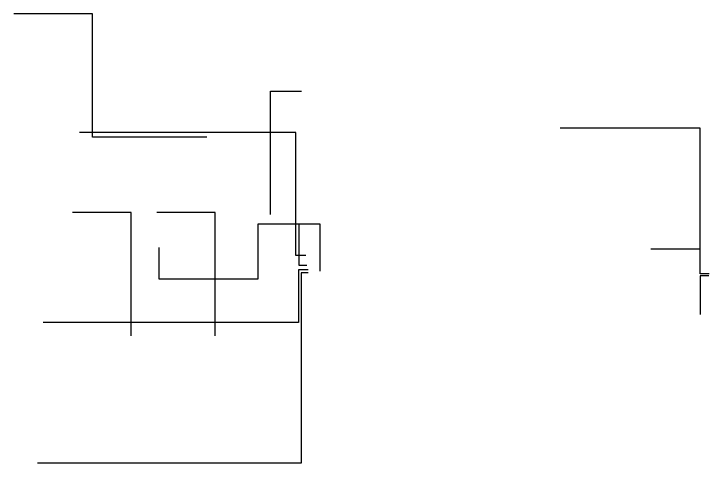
# Model space of a CAD drawing. Header units: millimetres. Extents: x 173 to 410, y -14 to 183.
# Drawn here: x 213.88 to 227.98, y 98.08 to 107.19 of the extents above; entities that cross this region are included whole.
import ezdxf

# ---------------------------------------------------------------- set-up
doc = ezdxf.new("R2010")
doc.units = ezdxf.units.MM
doc.layers.get('0').update_dxf_attribs({"color": 4})

msp = doc.modelspace()

# ---------------------------------------------------------------- linework, layer by layer
at = {"color": 1}
for points in [[(217.7941, 104.6856), (215.4715, 104.6856), (215.4715, 107.1856), (213.8778, 107.1856)], [(219.0813, 103.1184), (219.0813, 105.6184), (219.7104, 105.6184)], [(219.7965, 102.2874), (219.5982, 102.2874), (219.5982, 104.7824), (215.2088, 104.7824)], [(227.7987, 102.4161), (227.7987, 104.871), (224.955, 104.871)], [(216.2564, 100.6596), (216.2564, 103.1596), (215.0696, 103.1596)], [(217.9617, 100.6596), (217.9617, 103.1596), (216.7749, 103.1596)], [(220.0873, 101.9707), (220.0873, 102.9221), (218.8234, 102.9221), (218.8234, 101.8027), (216.8234, 101.8027), (216.8234, 102.4469)], [(219.8168, 102.085), (219.6649, 102.085), (219.6649, 102.9227), (219.4392, 102.9227)], [(227.9782, 101.9142), (227.7987, 101.9142), (227.7987, 102.4161), (226.7987, 102.4161)], [(219.8445, 101.9919), (219.6489, 101.9919), (219.6489, 100.9293), (214.4696, 100.9293)], [(219.8454, 101.9342), (219.7065, 101.9342), (219.7065, 98.0753), (214.3542, 98.0753)], [(227.976, 101.8721), (227.7938, 101.8721), (227.7938, 101.0869)]]:
    msp.add_lwpolyline(points, dxfattribs=at)

doc.saveas('drawing.dxf')
